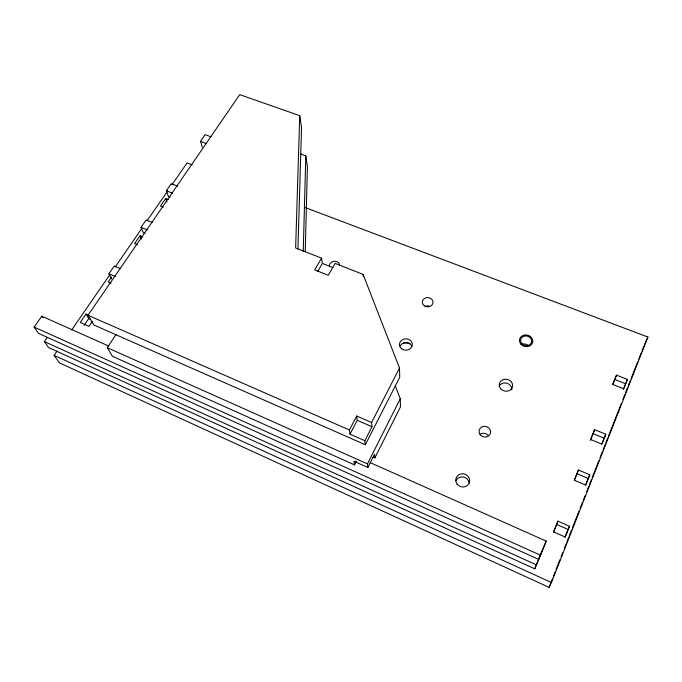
<?xml version="1.0" encoding="UTF-8"?>
<svg xmlns="http://www.w3.org/2000/svg" width="682" height="682" viewBox="0 0 682 682"><rect width="100%" height="100%" fill="white"/><g stroke="black" fill="none" stroke-linecap="round" stroke-linejoin="round"><path stroke-width="1.02" d="M305.238 251.59L307.403 166.553L305.792 155.854L300.796 154.047M303.243 251.675L305.792 155.854M297.932 249.024L301.538 127.619L299.739 115.684L239.723 94.636L88.021 315.272L93.766 324.947L365.313 444.758L399.72 377.223L399.49 368.033L363.097 274.377L335.058 263.405L328.238 275.272L314.7 269.91L321.572 258.137L295.638 247.992L299.739 115.684M57.143 350.983L54.117 355.356L59.453 362.892L549.061 587.364L552.556 578.464M553.332 576.486L555.276 571.542M556.052 569.564L559.939 559.675M561.107 556.708L562.659 552.752M564.21 548.797L566.154 543.852M566.938 541.875L568.882 536.93M569.658 534.952L571.601 530.008M572.377 528.03L578.984 511.219M580.152 508.252L582.479 502.319M583.255 500.341L585.199 495.396M586.759 491.441L588.694 486.496M589.478 484.518L591.422 479.574M592.198 477.596L598.805 460.785M599.972 457.818L602.3 451.885M603.076 449.907L605.019 444.962M605.795 442.985L607.739 438.04M608.514 436.062L621.345 403.437M622.896 399.482L624.84 394.537M625.616 392.559L627.559 387.615M628.335 385.637L630.279 380.692M631.055 378.715L637.661 361.903M638.829 358.937L641.165 353.003M641.941 351.025L643.885 346.081M549.061 587.364L551.465 582.547L647.9 337.036L305.493 207.669M564.926 537.228L569.504 526.231L557.953 521.159L553.452 532.148M585.582 484.911L589.802 474.808L578.455 470.026L574.321 480.119M601.712 444.05L605.812 434.255L594.636 429.686L590.228 440.453M623.331 389.286L627.449 379.422L616.511 375.134L612.837 384.077M569.504 526.231L565.242 537.041L553.639 531.909L557.953 521.159M589.802 474.808L585.736 485.107L574.355 480.264L578.455 470.026M605.812 434.255L601.899 444.153L590.689 439.532L594.636 429.686M627.449 379.422L623.749 388.791L612.768 384.46L616.511 375.134M47.246 337.505L44.381 341.597L48.618 347.581L534.765 568.831L541.968 551.124M534.765 568.831L546.18 541.09L370.283 462.66M108.873 346.115L41.824 316.218L34.1 327.07L38.576 333.396L538.72 559.436L546.18 541.09M644.678 344.197L647.9 337.036M116.119 334.419L107.27 347.692L112.36 356.26L354.478 464.877L353.949 461.279L367.862 467.502L374.529 454.246L374.87 457.895L373.037 457.076M374.87 457.895L400.47 406.856L400.266 398.765L395.372 385.952M367.862 467.502L367.453 463.888L400.266 398.765M365.313 444.758L364.853 440.7L371.997 426.727L371.605 422.49L399.49 368.033M354.478 464.877L356.379 461.143M364.853 440.7L350.019 434.17L357.223 420.3L356.695 416.02L371.605 422.49M350.019 434.17L349.406 430.001L356.695 416.02M317.65 271.547L322.364 263.44L321.572 258.137M92.42 321.273L88.95 326.354L80.229 322.492L86.026 314.078L88.924 315.348M84.125 325.288L88.72 318.596L86.026 314.078M71.644 329.986L109.708 274.88M115.147 267.012L141.728 228.521M147.167 220.653L167.712 190.909M171.941 184.788L187.047 162.921L192.026 164.805M111.507 277.097L108.165 281.939L111.038 283.158M142.802 236.927L139.972 235.776L134.635 243.525L137.474 244.685M168.403 199.673L165.607 198.581L160.475 206.015L163.279 207.123M111.567 278.861L108.932 273.755L114.278 266.023L120.723 268.725M145.13 233.449L143.331 232.715L141.029 227.345L146.127 219.979L152.47 222.52M170.15 197.038L168.369 196.339L166.323 190.772L171.216 183.697L177.482 186.118M202.196 147.193L200.491 141.37L205.112 134.678L211.053 136.86M200.491 141.37L206.441 143.57M166.323 190.772L172.606 193.211M322.364 263.44L332.876 267.566M614.695 379.439L625.53 383.702M141.029 227.345L147.389 229.911M592.973 433.616L604.039 438.151M108.932 273.755L115.386 276.483M576.912 473.658L588.148 478.406M357.223 420.3L371.997 426.727M88.021 315.272L349.406 430.001M88.72 318.596L90.638 319.44M556.563 524.398L568.004 529.428M107.27 347.692L367.453 463.888M34.1 327.07L540.485 555.216M44.381 341.597L536.427 564.875M54.117 355.356L551.465 582.547M41.824 316.218L42.906 317.821M139.972 235.776L141.413 239.084M165.607 198.581L166.877 202.017M363.097 274.377L363.276 276.449M402.764 343.199A10.793 9.633 0.1 0 1 410.104 343.489M400.129 346.089A6.394 5.695 0 0 1 406.165 342.782A6.394 5.695 0 0 1 411.919 346.465M499.062 386.438A6.667 5.95 13.3 0 1 506.854 383.241A6.667 5.95 13.3 0 1 511.798 389.959M455.96 480.648A6.956 6.547 18.6 0 1 469.173 482.984M425.534 306.209A5.286 4.604 1.5 0 1 429.575 306.329M522.182 344.222A5.516 4.8 12.2 0 1 527.621 345.024M480.196 434.195A5.746 5.268 15.5 0 1 488.193 435.483M329.338 266.159A5.2 4.424 -7.4 0 1 334.214 261.308A5.2 4.424 -7.4 0 1 339.704 265.264M457.128 484.135A7.016 6.59 18.2 0 0 469.122 483.223A7.016 6.59 18.2 0 0 461.91 473.76A7.016 6.59 18.2 0 0 457.128 484.135M401.792 348.945A6.445 5.729 -0.1 0 0 412.243 345.45A6.445 5.729 -0.1 0 0 403.625 339.159A6.445 5.729 -0.1 0 0 401.792 348.945M424.298 305.826A5.371 4.655 1.3 0 0 432.968 302.97A5.371 4.655 1.3 0 0 425.73 297.863A5.371 4.655 1.3 0 0 424.298 305.826M480.247 434.775A5.84 5.337 14.9 0 0 490.205 433.94A5.84 5.337 14.9 0 0 484.058 426.327A5.84 5.337 14.9 0 0 480.247 434.775M520.92 344.222A6.718 5.831 11.9 0 0 532.361 343.234A6.718 5.831 11.9 0 0 525.097 334.964A6.718 5.831 11.9 0 0 520.92 344.222M500.707 388.706A6.718 5.985 13.1 0 0 512.165 387.726A6.718 5.985 13.1 0 0 504.987 379.218A6.718 5.985 13.1 0 0 500.707 388.706M521.79 343.651A5.601 4.859 11.9 0 0 531.321 342.824A5.601 4.859 11.9 0 0 525.268 335.936A5.601 4.859 11.9 0 0 521.79 343.651"/></g></svg>
